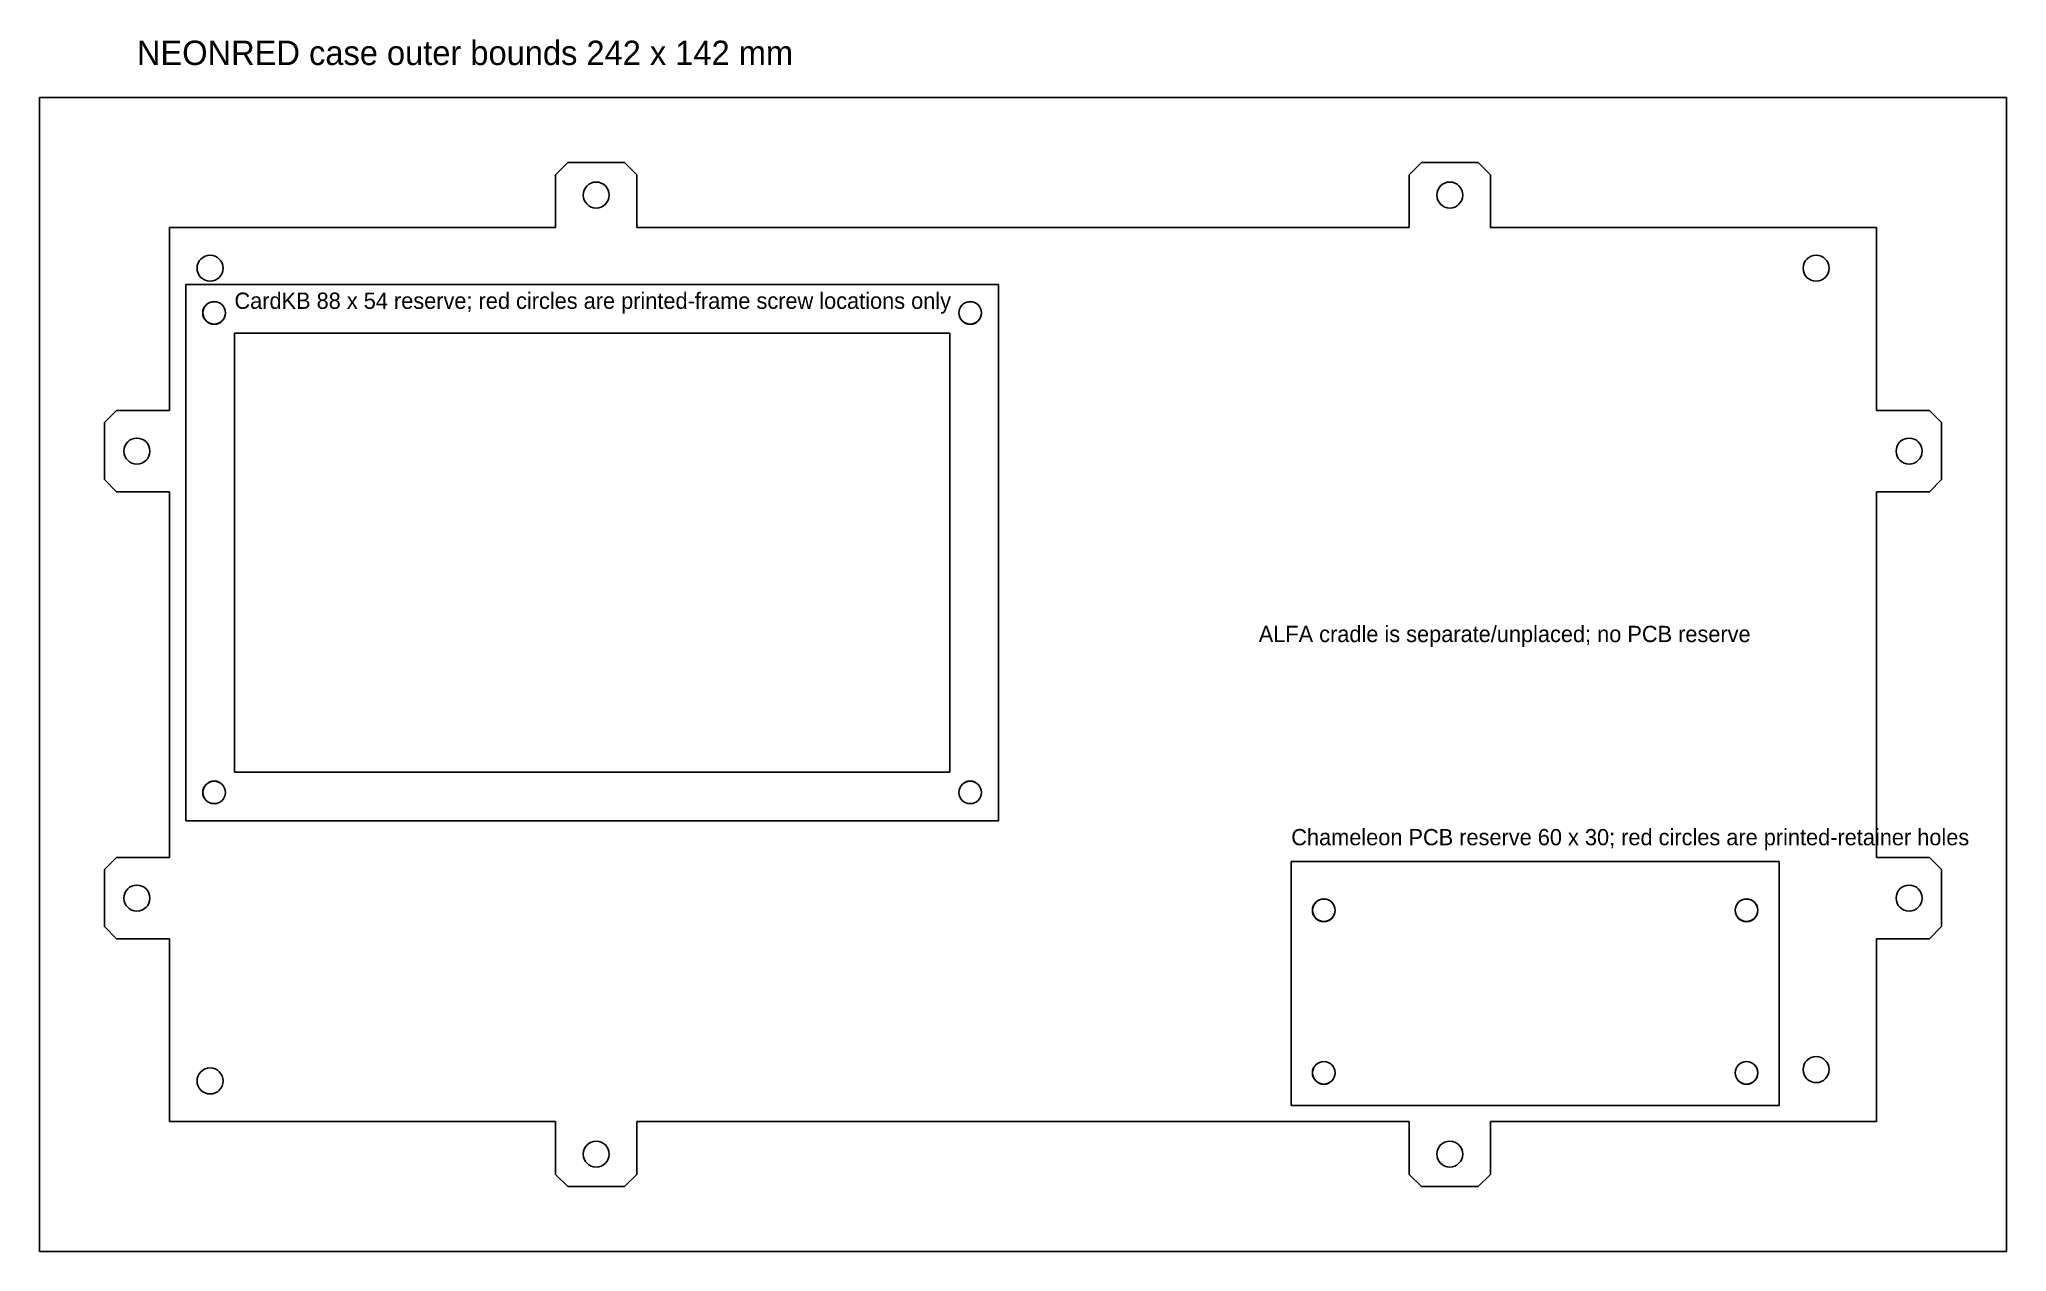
# Model space of a CAD drawing. Extents: x 0 to 242, y 0 to 149.
import ezdxf

# ---------------------------------------------------------------- set-up
doc = ezdxf.new("R2010")
doc.units = 0
for name, color, linetype in [('CONTROLS', 4, 'CONTINUOUS'), ('MODULE_ENVELOPES', 3, 'CONTINUOUS'), ('MOUNT_HOLES', 2, 'CONTINUOUS'), ('PCB_OUTLINE', 7, 'CONTINUOUS'), ('SUPPORT_HOLES', 6, 'CONTINUOUS')]:
    doc.layers.add(name, color=color, linetype=linetype)

msp = doc.modelspace()

# ---------------------------------------------------------------- linework, layer by layer
at = {"layer": 'CONTROLS'}
for p, q in [((242, 142), (0, 142)), ((0, 142), (0, 0)), ((242, 0), (242, 142)), ((0, 0), (242, 0))]:
    msp.add_line(p, q, dxfattribs=at)
at = {"layer": 'MODULE_ENVELOPES'}
for p, q in [((112, 113), (24, 113)), ((24, 113), (24, 59)), ((112, 59), (112, 113)), ((24, 59), (112, 59)), ((214, 48), (154, 48)), ((154, 48), (154, 18)), ((214, 18), (214, 48)), ((154, 18), (214, 18))]:
    msp.add_line(p, q, dxfattribs=at)
at = {"layer": 'MOUNT_HOLES'}
for centre, radius in [((68.5, 130), 1.6), ((173.5, 130), 1.6), ((21, 121), 1.6), ((218.56, 121), 1.6), ((21.5, 115.5), 1.38), ((114.5, 115.5), 1.38), ((12, 98.5), 1.6), ((230, 98.5), 1.6), ((21.5, 56.5), 1.38), ((114.5, 56.5), 1.38), ((12, 43.5), 1.6), ((230, 43.5), 1.6), ((158, 42), 1.38), ((210, 42), 1.38), ((21, 21), 1.6), ((158, 22), 1.38), ((210, 22), 1.38), ((218.56, 22.4), 1.6), ((68.5, 12), 1.6), ((173.5, 12), 1.6)]:
    msp.add_circle(centre, radius, dxfattribs=at)
at = {"layer": 'PCB_OUTLINE'}
for p, q in [((65, 134), (63.5, 132.5)), ((72, 134), (65, 134)), ((73.5, 132.5), (72, 134)), ((170, 134), (168.5, 132.5)), ((177, 134), (170, 134)), ((178.5, 132.5), (177, 134)), ((63.5, 132.5), (63.5, 126)), ((73.5, 126), (73.5, 132.5)), ((168.5, 132.5), (168.5, 126)), ((178.5, 126), (178.5, 132.5)), ((63.5, 126), (16, 126)), ((16, 126), (16, 103.5)), ((168.5, 126), (73.5, 126)), ((226, 126), (178.5, 126)), ((226, 103.5), (226, 126)), ((9.5, 103.5), (8, 102)), ((8, 102), (8, 95)), ((16, 103.5), (9.5, 103.5)), ((232.5, 103.5), (226, 103.5)), ((234, 102), (232.5, 103.5)), ((234, 95), (234, 102)), ((8, 95), (9.5, 93.5)), ((232.5, 93.5), (234, 95)), ((9.5, 93.5), (16, 93.5)), ((16, 93.5), (16, 48.5)), ((226, 48.5), (226, 93.5)), ((226, 93.5), (232.5, 93.5)), ((9.5, 48.5), (8, 47)), ((16, 48.5), (9.5, 48.5)), ((232.5, 48.5), (226, 48.5)), ((234, 47), (232.5, 48.5)), ((8, 47), (8, 40)), ((234, 40), (234, 47)), ((8, 40), (9.5, 38.5)), ((232.5, 38.5), (234, 40)), ((9.5, 38.5), (16, 38.5)), ((16, 38.5), (16, 16)), ((226, 16), (226, 38.5)), ((226, 38.5), (232.5, 38.5)), ((16, 16), (63.5, 16)), ((63.5, 16), (63.5, 9.5)), ((73.5, 9.5), (73.5, 16)), ((73.5, 16), (168.5, 16)), ((168.5, 16), (168.5, 9.5)), ((178.5, 9.5), (178.5, 16)), ((178.5, 16), (226, 16)), ((63.5, 9.5), (65, 8)), ((65, 8), (72, 8)), ((72, 8), (73.5, 9.5)), ((168.5, 9.5), (170, 8)), ((170, 8), (177, 8)), ((177, 8), (178.5, 9.5))]:
    msp.add_line(p, q, dxfattribs=at)
at = {"layer": 'SUPPORT_HOLES'}
for p, q in [((118, 119), (18, 119)), ((18, 119), (18, 53)), ((118, 53), (118, 119)), ((18, 53), (118, 53))]:
    msp.add_line(p, q, dxfattribs=at)
for centre in [(21.5, 115.5), (114.5, 115.5), (21.5, 56.5), (114.5, 56.5), (158, 42), (210, 42), (158, 22), (210, 22)]:
    msp.add_circle(centre, 1.4, dxfattribs=at)

# ---------------------------------------------------------------- texts
at = {"layer": 'CONTROLS'}
for s, height, p in [('NEONRED case outer bounds 242 x 142 mm', 3, (12, 146)), ('ALFA cradle is separate/unplaced; no PCB reserve', 2, (150, 75))]:
    msp.add_text(s, height=height, dxfattribs=at).set_placement(p)
at = {"layer": 'MODULE_ENVELOPES'}
for s, p in [('CardKB 88 x 54 reserve; red circles are printed-frame screw locations only', (24, 116)), ('Chameleon PCB reserve 60 x 30; red circles are printed-retainer holes', (154, 50))]:
    msp.add_text(s, height=2, dxfattribs=at).set_placement(p)

doc.saveas('drawing.dxf')
